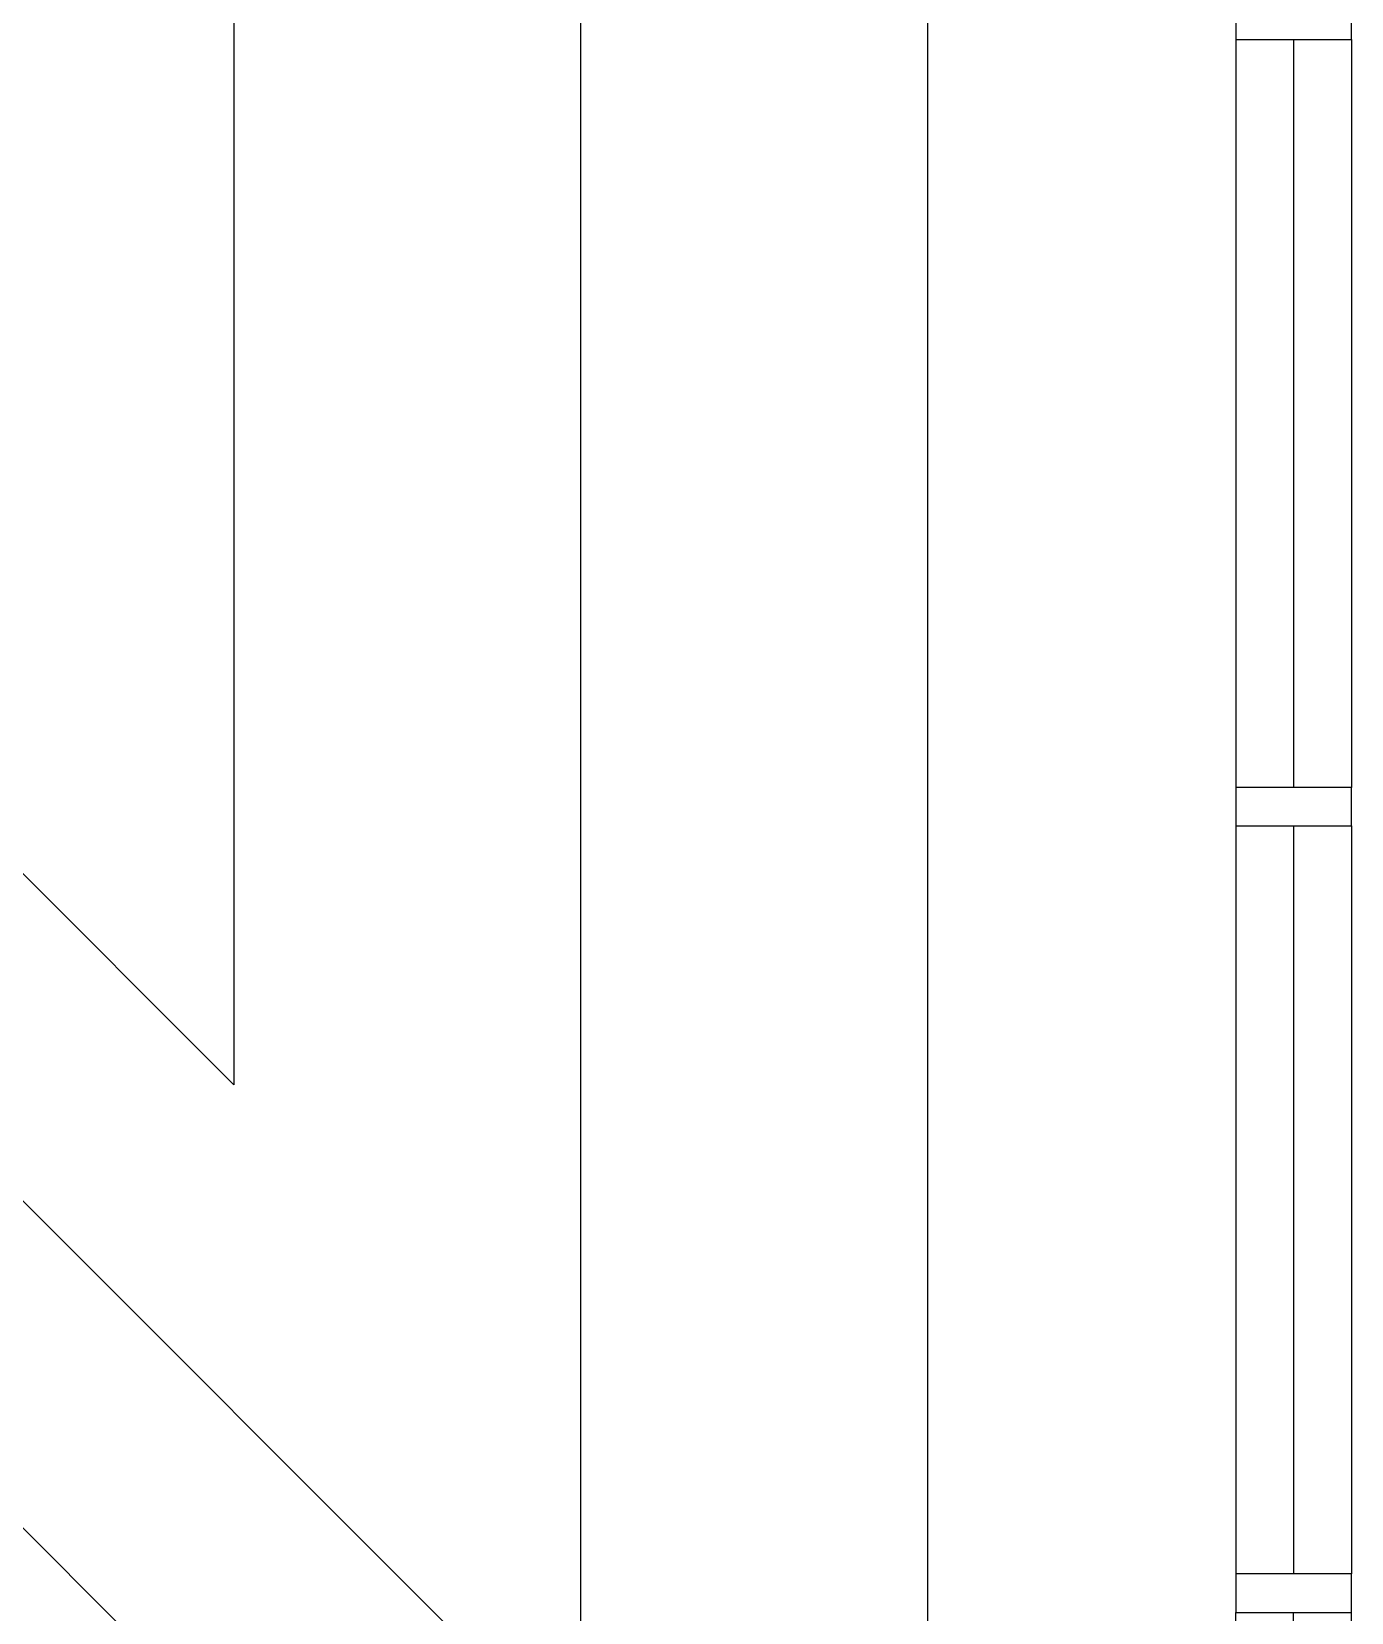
# Model space of a CAD drawing. Header units: inches. Extents: x 72602 to 350810, y -122122 to 43597.
# Drawn here: x 306084 to 307796, y 11067 to 13118 of the extents above; entities that cross this region are included whole.
import ezdxf

# ---------------------------------------------------------------- set-up
doc = ezdxf.new("R2010")
doc.units = ezdxf.units.IN
doc.header["$MEASUREMENT"] = 0
doc.layers.add('M-X-BKGD', color=8, linetype='Continuous')

msp = doc.modelspace()

# ---------------------------------------------------------------- linework, layer by layer
at = {"layer": 'M-X-BKGD', "ltscale": 0.003}
for p, q in [((306795.7, 27422.6), (306795.7, 2247.3)), ((306795.7, 27422.6), (306795.7, 2247.3)), ((306801.5, 10871.6), (304150.7, 13522.5)), ((306801.5, 10871.6), (304150.7, 13522.5))]:
    msp.add_line(p, q, dxfattribs=at)
at = {"layer": 'M-X-BKGD', "ltscale": 0.2}
for p, q in [((307245.7, 15797.3), (307245.7, 2697.3)), ((307245.7, 15797.3), (307245.7, 2697.3)), ((306345.7, 13994.6), (306345.7, 11751.7)), ((306345.7, 13994.6), (306345.7, 11751.7)), ((307245.7, 13897.3), (307245.7, 2697.3)), ((307245.7, 13897.3), (307245.7, 2697.3)), ((307645.7, 13157.3), (307645.7, 13107.3)), ((307645.7, 13157.3), (307645.7, 13107.3)), ((307795.7, 13107.3), (307795.7, 13157.3)), ((307795.7, 13107.3), (307795.7, 13157.3)), ((307645.7, 13107.3), (307795.7, 13107.3)), ((307645.7, 13107.3), (307645.7, 12137.3)), ((307645.7, 13107.3), (307795.7, 13107.3)), ((307645.7, 13107.3), (307645.7, 12137.3)), ((307720.7, 13107.3), (307720.7, 12137.3)), ((307720.7, 13107.3), (307720.7, 12137.3)), ((307795.7, 13107.3), (307795.7, 12137.3)), ((307795.7, 13107.3), (307795.7, 12137.3)), ((307795.7, 12137.3), (307645.7, 12137.3)), ((307645.7, 12137.3), (307645.7, 12087.3)), ((307795.7, 12137.3), (307645.7, 12137.3)), ((307645.7, 12137.3), (307645.7, 12087.3)), ((307795.7, 12087.3), (307795.7, 12137.3)), ((307795.7, 12087.3), (307795.7, 12137.3)), ((307645.7, 12087.3), (307795.7, 12087.3)), ((307645.7, 12087.3), (307645.7, 11117.3)), ((307645.7, 12087.3), (307795.7, 12087.3)), ((307645.7, 12087.3), (307645.7, 11117.3)), ((307720.7, 12087.3), (307720.7, 11117.3)), ((307720.7, 12087.3), (307720.7, 11117.3)), ((307795.7, 12087.3), (307795.7, 11117.3)), ((307795.7, 12087.3), (307795.7, 11117.3)), ((307795.7, 11117.3), (307645.7, 11117.3)), ((307645.7, 11117.3), (307645.7, 11067.3)), ((307795.7, 11117.3), (307645.7, 11117.3)), ((307645.7, 11117.3), (307645.7, 11067.3)), ((307795.7, 11067.3), (307795.7, 11117.3)), ((307795.7, 11067.3), (307795.7, 11117.3)), ((307645.7, 11067.3), (307795.7, 11067.3)), ((307645.7, 10097.3), (307645.7, 11067.3)), ((307645.7, 11067.3), (307795.7, 11067.3)), ((307645.7, 10097.3), (307645.7, 11067.3)), ((307720.7, 10097.3), (307720.7, 11067.3)), ((307720.7, 10097.3), (307720.7, 11067.3)), ((307795.7, 10097.3), (307795.7, 11067.3)), ((307795.7, 10097.3), (307795.7, 11067.3))]:
    msp.add_line(p, q, dxfattribs=at)
at = {"layer": 'M-X-BKGD'}
for p, q in [((307645.7, 13107.3), (307645.7, 12137.3)), ((307645.7, 13107.3), (307645.7, 12137.3)), ((307720.7, 13107.3), (307720.7, 12137.3)), ((307720.7, 13107.3), (307720.7, 12137.3)), ((307795.7, 13107.3), (307795.7, 12137.3)), ((307795.7, 13107.3), (307795.7, 12137.3)), ((306345.7, 11751.7), (305842, 12255.4)), ((306345.7, 11751.7), (305842, 12255.4)), ((307645.7, 12087.3), (307645.7, 11117.3)), ((307645.7, 12087.3), (307645.7, 11117.3)), ((307720.7, 12087.3), (307720.7, 11117.3)), ((307720.7, 12087.3), (307720.7, 11117.3)), ((307795.7, 12087.3), (307795.7, 11117.3)), ((307795.7, 12087.3), (307795.7, 11117.3)), ((306345.7, 10903.2), (305417.1, 11831.7)), ((306345.7, 10903.2), (305417.1, 11831.7))]:
    msp.add_line(p, q, dxfattribs=at)
for points in [[(307795.7, 13157.3), (307645.7, 13157.3), (307645.7, 13107.3), (307795.7, 13107.3)], [(307795.7, 13157.3), (307645.7, 13157.3), (307645.7, 13107.3), (307795.7, 13107.3)], [(307795.7, 12137.3), (307645.7, 12137.3), (307645.7, 12087.3), (307795.7, 12087.3)], [(307795.7, 12137.3), (307645.7, 12137.3), (307645.7, 12087.3), (307795.7, 12087.3)], [(307795.7, 11117.3), (307645.7, 11117.3), (307645.7, 11067.3), (307795.7, 11067.3)], [(307795.7, 11117.3), (307645.7, 11117.3), (307645.7, 11067.3), (307795.7, 11067.3)]]:
    msp.add_lwpolyline(points, close=True, dxfattribs=at)

doc.saveas('drawing.dxf')
